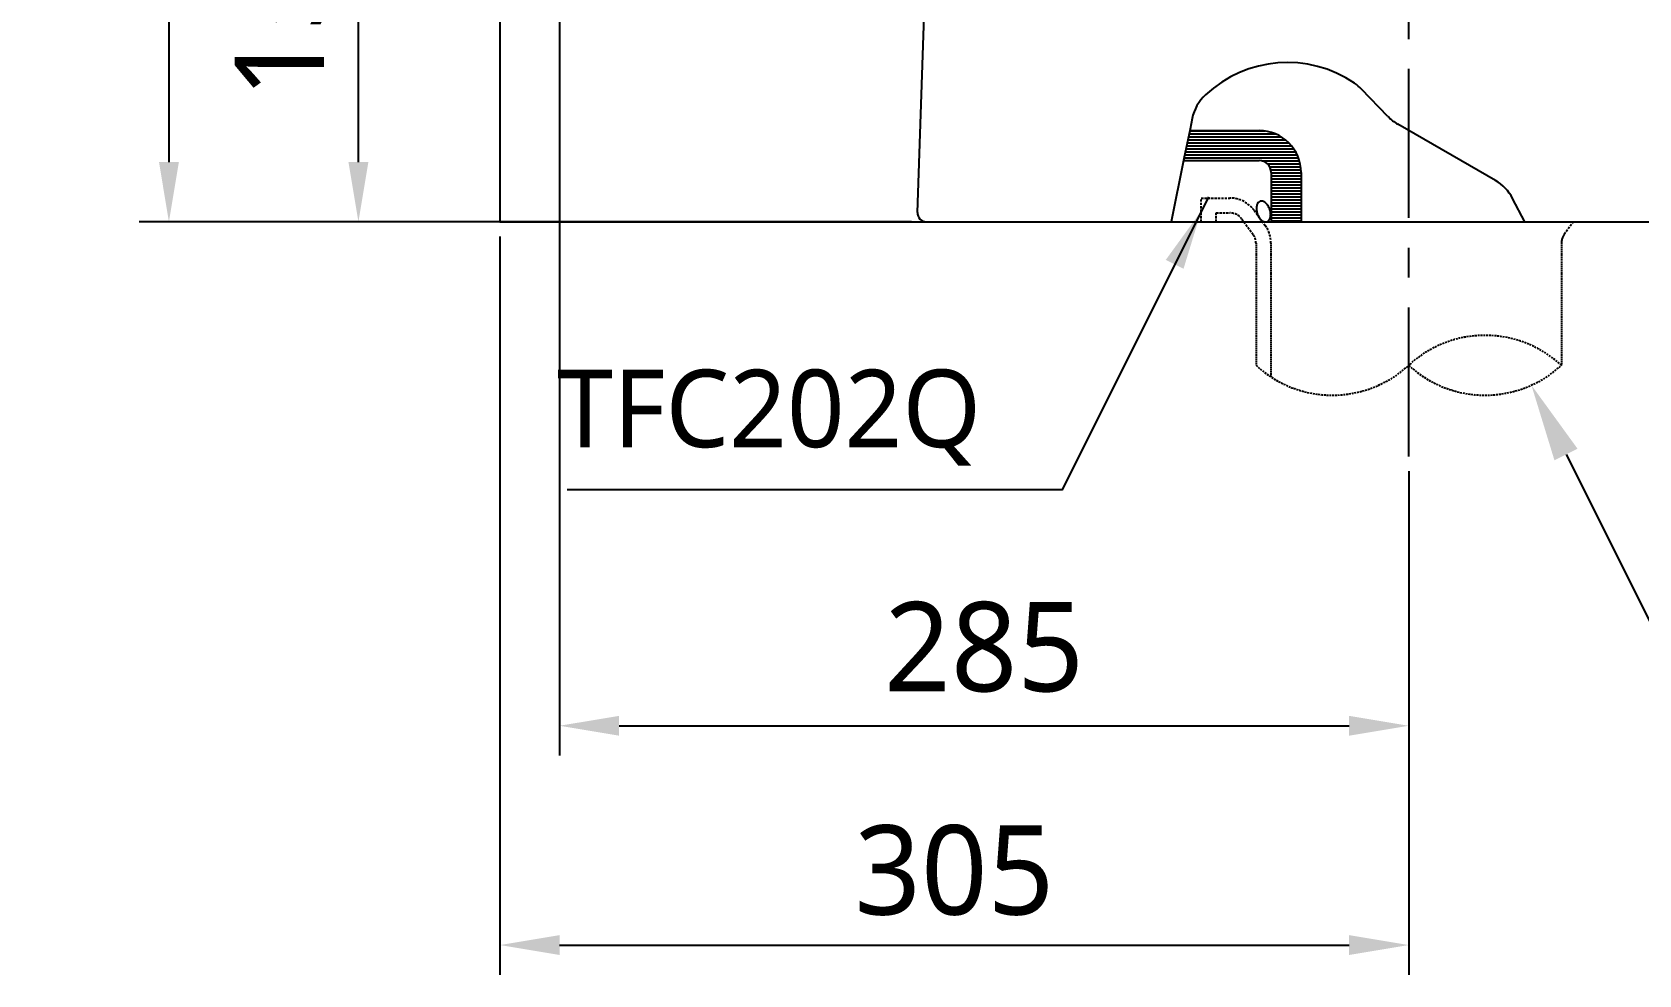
# Model space of a CAD drawing. Extents: x 76 to 2241, y -59 to 2238.
# Drawn here: x 84 to 624, y -59 to 258 of the extents above; entities that cross this region are included whole.
import ezdxf

# ---------------------------------------------------------------- set-up
doc = ezdxf.new("R2010")
doc.units = 0
doc.header["$LTSCALE"] = 20
doc.header["$MEASUREMENT"] = 0
for name, pattern in [('CENTER', [2, 1.25, -0.25, 0.25, -0.25]), ('HIDDEN', [0.375, 0.25, -0.125]), ('HIDDEN2', [0.1875, 0.125, -0.0625])]:
    doc.linetypes.add(name, pattern=pattern)
doc.layers.get('0').update_dxf_attribs({"linetype": 'CONTINUOUS'})
doc.layers.get('DEFPOINTS').update_dxf_attribs({"linetype": 'CONTINUOUS'})
for name, color, linetype in [('1', 1, 'CONTINUOUS'), ('2', 2, 'CONTINUOUS'), ('3', 3, 'CONTINUOUS'), ('6', 6, 'CONTINUOUS'), ('CENTER', 2, 'CENTER')]:
    doc.layers.add(name, color=color, linetype=linetype)
doc.styles.get("Standard").update_dxf_attribs({"font": 'NanumGothic.ttf'})
doc.dimstyles.get("Standard").update_dxf_attribs({"dimtxt": 2.7, "dimasz": 2, "dimexe": 2, "dimexo": 1, "dimgap": 1.5, "dimtad": 1, "dimlfac": 10, "dimzin": 0, "dimdsep": 46, "dimtxsty": 'Standard', "dimcen": 0, "dimclrt": 2, "dimadec": 0, "dimazin": 0, "dimtfac": 1, "dimtofl": 0, "dimtmove": 0, "dimatfit": 3, "dimfxl": 0, "dimtolj": 1, "dimtzin": 0, "dimarcsym": 0})

# ---------------------------------------------------------------- blocks, each defined once
blk = doc.blocks.new('*D1')
at = {"layer": '1', "color": 3, "lineweight": -2}
for p, q in [((241.34, 189.02), (241.34, -58.71)), ((546.34, 110.29), (546.34, -58.71)), ((261.34, -48.71), (526.34, -48.71))]:
    blk.add_line(p, q, dxfattribs=at)
at = {"layer": '1', "color": 3}
for points in [[(261.34, -45.38), (261.34, -52.05), (241.34, -48.71)], [(526.34, -45.38), (526.34, -52.05), (546.34, -48.71)]]:
    blk.add_solid(points, dxfattribs=at)
at = {"layer": 'DEFPOINTS', "color": 0}
for p in [(241.34, 194.02), (546.34, 115.29), (546.34, -48.71)]:
    blk.add_point(p, dxfattribs=at)
at = {"layer": '1', "color": 2, "insert": (393.84, -23.71), "char_height": 30, "attachment_point": 5}
blk.add_mtext('\\A1;305', dxfattribs=at)
blk = doc.blocks.new('*D2')
at = {"layer": '1', "color": 3, "lineweight": -2}
for p, q in [((211.68, 344.02), (183.84, 344.02)), ((193.84, 214.02), (193.84, 324.02)), ((236.34, 194.02), (183.84, 194.02))]:
    blk.add_line(p, q, dxfattribs=at)
at = {"layer": '1', "color": 3}
for points in [[(190.5, 324.02), (197.17, 324.02), (193.84, 344.02)], [(190.5, 214.02), (197.17, 214.02), (193.84, 194.02)]]:
    blk.add_solid(points, dxfattribs=at)
at = {"layer": 'DEFPOINTS', "color": 0}
for p in [(193.84, 344.02), (216.68, 344.02), (241.34, 194.02)]:
    blk.add_point(p, dxfattribs=at)
at = {"layer": '1', "color": 2, "insert": (167.55, 269.02), "char_height": 30, "attachment_point": 5, "rotation": 90}
blk.add_mtext('\\A1;150', dxfattribs=at)
blk = doc.blocks.new('*D4')
at = {"layer": '1', "color": 3, "lineweight": -2}
for p, q in [((261.34, 529.02), (261.34, 14.88)), ((546.34, 110.29), (546.34, 14.88)), ((281.34, 24.88), (526.34, 24.88))]:
    blk.add_line(p, q, dxfattribs=at)
at = {"layer": '1', "color": 3}
for points in [[(281.34, 28.21), (281.34, 21.55), (261.34, 24.88)], [(526.34, 28.21), (526.34, 21.55), (546.34, 24.88)]]:
    blk.add_solid(points, dxfattribs=at)
at = {"layer": 'DEFPOINTS', "color": 0}
for p in [(261.34, 534.02), (546.34, 115.29), (546.34, 24.88)]:
    blk.add_point(p, dxfattribs=at)
at = {"layer": '1', "color": 2, "insert": (403.84, 51.21), "char_height": 30, "attachment_point": 5}
blk.add_mtext('\\A1;285', dxfattribs=at)
blk = doc.blocks.new('*X13')
at = {"color": 0}
for p, q in [((1041.01, 973), (1074.92, 973)), ((1041.21, 974), (1073.82, 974)), ((1041.42, 975), (1072.42, 975)), ((1041.62, 976), (1070.5, 976)), ((1041.83, 977), (1066.89, 977)), ((1039.98, 968), (1078.12, 968)), ((1040.19, 969), (1077.7, 969)), ((1040.39, 970), (1077.19, 970)), ((1040.6, 971), (1076.57, 971)), ((1040.8, 972), (1075.83, 972)), ((1066, 967), (1078.45, 967)), ((1067.78, 966), (1078.7, 966)), ((1068.53, 965), (1078.87, 965)), ((1068.9, 964), (1078.97, 964)), ((1068.99, 963), (1078.99, 963)), ((1068.99, 962), (1078.99, 962)), ((1068.99, 961), (1078.99, 961)), ((1068.99, 960), (1078.99, 960)), ((1068.99, 959), (1078.99, 959)), ((1068.99, 958), (1078.99, 958)), ((1068.99, 957), (1078.99, 957)), ((1068.99, 956), (1078.99, 956)), ((1068.99, 955), (1078.99, 955)), ((1068.99, 954), (1078.99, 954)), ((1068.99, 953), (1078.99, 953)), ((1068.99, 952), (1078.99, 952)), ((1068.99, 951), (1078.99, 951)), ((1068.99, 950), (1078.99, 950)), ((1068.99, 949), (1078.99, 949)), ((1068.99, 948), (1078.99, 948)), ((1068.99, 947), (1078.99, 947))]:
    blk.add_line(p, q, dxfattribs=at)
blk = doc.blocks.new('*D26')
at = {"color": 3, "lineweight": -2}
for p, q in [((261.46, 894.02), (120.24, 894.02)), ((130.24, 874.02), (130.24, 214.02)), ((379.45, 194.02), (120.24, 194.02))]:
    blk.add_line(p, q, dxfattribs=at)
at = {"color": 3}
for points in [[(126.91, 874.02), (133.57, 874.02), (130.24, 894.02)], [(126.91, 214.02), (133.57, 214.02), (130.24, 194.02)]]:
    blk.add_solid(points, dxfattribs=at)
at = {"layer": 'DEFPOINTS', "color": 0}
for p in [(266.46, 894.02), (130.24, 194.02), (384.45, 194.02)]:
    blk.add_point(p, dxfattribs=at)
at = {"color": 2, "insert": (104.02, 544.02), "char_height": 30, "attachment_point": 5, "rotation": 90}
blk.add_mtext('\\A1;700', dxfattribs=at)

msp = doc.modelspace()

# ---------------------------------------------------------------- linework, layer by layer
at = {"color": 7}
for p, q in [((539.36896, 229.34457), (530.51267, 238.51696)), ((473.66213, 228.66408), (472.93864, 225.13353)), ((575.42642, 207.87951), (542.6795, 226.7595)), ((472.93864, 225.13353), (470.88209, 215.09791)), ((472.93864, 224.61471), (496.15999, 224.61471)), ((470.88209, 215.09791), (466.55971, 194.00533)), ((470.88209, 214.57909), (496.15999, 214.57909)), ((500.17423, 210.56484), (500.17423, 194.0231)), ((510.20986, 210.56484), (510.20986, 194.0231)), ((585.35118, 194.0231), (581.22627, 201.85393)), ((497.23158, 194.0231), (500.17423, 194.0231)), ((500.17423, 194.0231), (510.20986, 194.0231)), ((510.20986, 194.0231), (585.35118, 194.0231))]:
    msp.add_line(p, q, dxfattribs=at)
at = {"color": 7, "linetype": 'HIDDEN', "ltscale": 0.15}
for p, q in [((476.70077, 201.98912), (486.32188, 201.98912)), ((476.70077, 194.0231), (476.70077, 201.98912)), ((481.71858, 196.97131), (486.32188, 196.97131)), ((481.71858, 194.0231), (481.71858, 196.97131)), ((490.37703, 194.90887), (494.12486, 189.76636)), ((494.43218, 197.86424), (498.18001, 192.72173)), ((601.65363, 194.0231), (598.55135, 189.76636))]:
    msp.add_line(p, q, dxfattribs=at)
at = {"color": 7, "linetype": 'HIDDEN2', "ltscale": 0.17}
for p, q in [((495.08752, 186.81099), (495.08752, 145.85349)), ((500.10533, 186.81099), (500.10533, 141.94194)), ((597.58868, 186.81099), (597.58868, 145.85349))]:
    msp.add_line(p, q, dxfattribs=at)
at = {"color": 7}
msp.add_lwpolyline([(495.50433, 196.77565, 0.062130828), (496.13373, 195.45705, 0.075360016), (496.92938, 194.54967, 0.107055245), (497.93247, 194.01826, 0.149888727), (498.75183, 194.03767, 0.149888727), (499.41944, 194.51308, 0.107055245), (499.90411, 195.53957, 0.075360016), (499.99742, 196.74276, 0.062130828), (499.71124, 198.17558, 0.062130828), (499.08183, 199.49419, 0.075360016), (498.28619, 200.40156, 0.107055245), (497.2831, 200.93297, 0.149888727), (496.46374, 200.91357, 0.149888727), (495.79613, 200.43815, 0.107055245), (495.31146, 199.41167, 0.075360016), (495.21815, 198.20847, 0.062130828)], format="xyb", close=True, dxfattribs=at)
for centre, radius, start, end in [((505.55622, 207.32712), 40.14249, 55.7310933, 133.1138265), ((519.68331, 228.06082), 15.05343, 43.995509, 55.7310933), ((488.40911, 225.64207), 15.05343, 133.1138265, 168.4190305), ((550.19831, 239.80072), 15.05343, 223.995509, 240.0347288), ((496.15999, 210.56484), 14.04987, 0, 90), ((496.15999, 210.56484), 4.01425, 0, 90), ((567.90761, 194.83829), 15.05343, 27.7781261, 60.0347288)]:
    msp.add_arc(centre, radius, start, end, dxfattribs=at)
at = {"color": 7, "linetype": 'HIDDEN', "ltscale": 0.15}
for centre, radius, start, end in [((486.32188, 191.9535), 10.03562, 36.0843562, 90), ((486.32188, 191.9535), 5.01781, 36.0843562, 90), ((490.06971, 186.81099), 5.01781, 0, 36.0843562), ((490.06971, 186.81099), 10.03562, 0, 36.0843562)]:
    msp.add_arc(centre, radius, start, end, dxfattribs=at)
at = {"color": 7, "linetype": 'HIDDEN'}
msp.add_arc((602.60649, 186.81099), 5.01781, 143.9156438, 180, dxfattribs=at)
at = {"color": 7, "linetype": 'HIDDEN2', "ltscale": 0.25}
for centre, start, end in [((571.96339, 118.15507), 47.2264321, 132.7735679), ((520.71281, 173.5519), 227.2264321, 312.7735679), ((571.96339, 173.5519), 227.2264321, 312.7735679)]:
    msp.add_arc(centre, 37.73404, start, end, dxfattribs=at)
at = {"layer": '3', "color": 7}
for p, q in [((381.45287, 197.13371), (387.86607, 380.95682)), ((384.45083, 194.0231), (857.50448, 194.0231))]:
    msp.add_line(p, q, dxfattribs=at)
at = {"layer": '3'}
for points in [[(479.09998, 202.43362), (430.03051, 104.02312), (263.86448, 104.02312)], [(599.12809, 115.90875), (662.8816, -11.27157), (958.41027, -11.27157)]]:
    msp.add_lwpolyline(points, dxfattribs=at)
at = {"layer": '3', "color": 7}
msp.add_arc((384.45083, 197.0231), 3, 177.887031, 270, dxfattribs=at)
at = {"layer": '3'}
for points in [[(464.79319, 181.21092), (476.70077, 197.62191), (470.75932, 178.23608)], [(603.00608, 117.84239), (587.52623, 139.17668), (595.2501, 113.97511)]]:
    msp.add_solid(points, dxfattribs=at)
at = {"layer": '6'}
msp.add_lwpolyline([(2241.3381, 2099.0231), (241.3381, 2099.0231), (241.3381, 194.0231), (2138.7366, 194.0231), (2138.7366, 1204.0231)], dxfattribs=at)
at = {"layer": 'CENTER', "color": 1, "linetype": 'CENTER', "ltscale": 2}
msp.add_line((546.3381, 115.29367), (546.3381, 324.54082), dxfattribs=at)
at = {"layer": 'DEFPOINTS', "color": 0, "linetype": 'ByBlock'}
msp.add_point((470.88209, 214.57909), dxfattribs=at)

# ---------------------------------------------------------------- block references
at = {"color": 7, "xscale": 1.003562326168321, "yscale": 1.003562326168321, "zscale": 1.003562326168321}
msp.add_blockref('*X13', (-572.62849, -755.99505), dxfattribs=at)

# ---------------------------------------------------------------- texts
at = {"layer": '2', "insert": (260.47204, 128.27291), "char_height": 26, "attachment_point": 4}
msp.add_mtext('TFC202Q', dxfattribs=at)

# ---------------------------------------------------------------- dimensions: what is measured, and where the dimension line sits
at = {"color": 7}
dim = msp.add_linear_dim(base=(130.23962, 194.0231), p1=(266.45734, 894.0231), p2=(384.45083, 194.0231), angle=90, dimstyle='Standard', override={"dimtxt": 30, "dimasz": 20, "dimexe": 10, "dimexo": 5, "dimgap": 10, "dimtoh": 1, "dimdec": 0, "dimlfac": 1, "dimrnd": 0.5, "dimzin": 8, "dimclrd": 3, "dimclre": 3, "dimtdec": 0, "dimarcsym": 1}, dxfattribs=at)
dim.commit()
dim.dimension.update_dxf_attribs({"geometry": '*D26', "text_midpoint": (104.01644, 544.0231)})
at = {"layer": '1'}
for base, p1, picture, middle in [((546.3381, 24.87847), (261.3381, 534.0231), '*D4', (403.8381, 51.20895)), ((546.3381, -48.71364), (241.3381, 194.0231), '*D1', (393.8381, -23.71364))]:
    dim = msp.add_linear_dim(base=base, p1=p1, p2=(546.3381, 115.29367), dimstyle='Standard', override={"dimtxt": 30, "dimasz": 20, "dimexe": 10, "dimexo": 5, "dimgap": 10, "dimdec": 4, "dimlfac": 1, "dimrnd": 0.5, "dimzin": 8, "dimclrd": 3, "dimclre": 3, "dimtdec": 4}, dxfattribs=at)
    dim.commit()
    dim.dimension.update_dxf_attribs({"geometry": picture, "text_midpoint": middle})
dim = msp.add_linear_dim(base=(193.8381, 344.0231), p1=(241.3381, 194.0231), p2=(216.67828, 344.0231), angle=90, dimstyle='Standard', override={"dimtxt": 30, "dimasz": 20, "dimexe": 10, "dimexo": 5, "dimgap": 10, "dimdec": 4, "dimlfac": 1, "dimrnd": 0.5, "dimzin": 8, "dimclrd": 3, "dimclre": 3, "dimtdec": 4}, dxfattribs=at)
dim.commit()
dim.dimension.update_dxf_attribs({"geometry": '*D2', "text_midpoint": (167.55055, 269.0231)})

doc.saveas('drawing.dxf')
